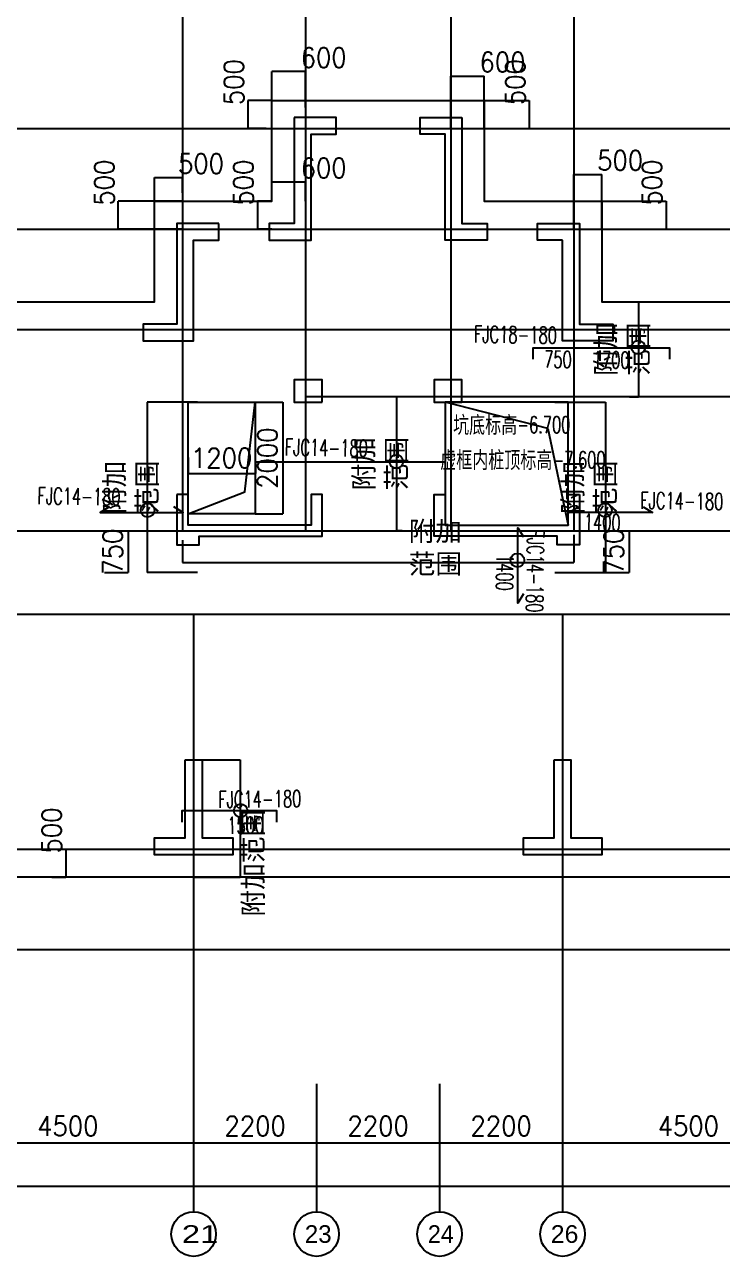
# Model space of a CAD drawing. Extents: x 628064 to 742735, y -407363 to -122417.
# Drawn here: x 705451 to 717932, y -302535 to -280482 of the extents above; entities that cross this region are included whole.
import ezdxf
from ezdxf.enums import TextEntityAlignment as Align

# ---------------------------------------------------------------- set-up
doc = ezdxf.new("R2010")
doc.units = 0
doc.header["$LTSCALE"] = 100
for name, color, linetype in [('AXIS', 3, 'Continuous'), ('COLU', 255, 'Continuous'), ('DIM', 3, 'Continuous'), ('dim-wall', 7, 'Continuous'), ('dote', 253, 'Continuous'), ('JSK', 4, 'Continuous'), ('TEXT', 2, 'Continuous'), ('WALL', 255, 'Continuous'), ('Z-CT', 2, 'Continuous'), ('支座钢筋标注', 173, 'Continuous'), ('板底钢筋', 24, 'Continuous'), ('楼板负筋钢筋', 1, 'Continuous')]:
    doc.layers.add(name, color=color, linetype=linetype)
doc.styles.add('hztxt', font='hztxt')
doc.styles.get("Standard").update_dxf_attribs({"font": 'standard'})
doc.dimstyles.get("Standard").update_dxf_attribs({"dimtxt": 351, "dimasz": 0.18, "dimexe": 0.18, "dimexo": 0.0625, "dimgap": 0.09, "dimtad": 0, "dimtoh": 1, "dimdec": 0, "dimzin": 0, "dimdsep": 46, "dimcen": 0.09, "dimadec": 0, "dimazin": 0, "dimtfac": 1, "dimtdec": 4, "dimtofl": 0, "dimtmove": 0, "dimatfit": 3, "dimfxl": 250, "dimtolj": 1, "dimtzin": 0, "dimarcsym": 0})

# ---------------------------------------------------------------- blocks, each defined once
blk = doc.blocks.new('_AXISO')
blk.add_circle((0, 0), 0.5)
blk = doc.blocks.new('*D237')
at = {"layer": 'AXIS', "color": 0, "linetype": 'ByBlock', "lineweight": -2}
for p, q in [((674274.0329612452, -299443.3729349024), (674274.0329612452, -301278.3993927557)), ((724074.0329612474, -299443.3729349024), (724074.0329612474, -301278.3993927557)), ((674274.0329612452, -301278.2193927557), (724074.0329612474, -301278.2193927557))]:
    blk.add_line(p, q, dxfattribs=at)
for points in [[(674274.0329612452, -301278.2193927557), (674274.2129612452, -301278.1894202604), (674274.2129612452, -301278.249365251)], [(724074.0329612474, -301278.2193927557), (724073.8529612473, -301278.249365251), (724073.8529612473, -301278.1894202604)]]:
    blk.add_solid(points, dxfattribs=at)
at = {"layer": 'AXIS', "color": 0, "linetype": 'Continuous', "lineweight": -2, "insert": (699174.0329612463, -300978.2193927557), "char_height": 351, "width": 1168.050000000001, "attachment_point": 5}
blk.add_mtext('49800', dxfattribs=at)
blk = doc.blocks.new('*D327')
at = {"layer": 'AXIS', "color": 0, "linetype": 'ByBlock', "lineweight": -2}
for p, q in [((715074.0329612466, -299443.3729349031), (715074.0329612466, -300503.3204826736)), ((719574.0329612518, -299443.3729349024), (719574.0329612518, -300503.3204826736)), ((715074.0329612466, -300503.1404826736), (719574.0329612518, -300503.1404826736))]:
    blk.add_line(p, q, dxfattribs=at)
for points in [[(715074.0329612466, -300503.1404826736), (715074.2129612466, -300503.1105101783), (715074.2129612466, -300503.1704551689)], [(719574.0329612518, -300503.1404826736), (719573.8529612517, -300503.1704551689), (719573.8529612517, -300503.1105101783)]]:
    blk.add_solid(points, dxfattribs=at)
at = {"layer": 'AXIS', "color": 0, "linetype": 'Continuous', "lineweight": -2, "insert": (717324.0329612494, -300203.1404826736), "char_height": 351, "width": 924.2999999999987, "attachment_point": 5}
blk.add_mtext('4500', dxfattribs=at)
blk = doc.blocks.new('*D28')
at = {"layer": 'AXIS', "color": 0, "linetype": 'ByBlock', "lineweight": -2}
for p, q in [((712874.032961243, -299443.3729349024), (712874.032961243, -300503.3204826736)), ((715074.0329612466, -299443.3729349031), (715074.0329612466, -300503.3204826736)), ((712874.032961243, -300503.1404826736), (715074.0329612466, -300503.1404826736))]:
    blk.add_line(p, q, dxfattribs=at)
for points in [[(712874.032961243, -300503.1404826736), (712874.212961243, -300503.1105101783), (712874.212961243, -300503.1704551689)], [(715074.0329612466, -300503.1404826736), (715073.8529612465, -300503.1704551689), (715073.8529612465, -300503.1105101783)]]:
    blk.add_solid(points, dxfattribs=at)
at = {"layer": 'AXIS', "color": 0, "linetype": 'Continuous', "lineweight": -2, "insert": (713974.0329612448, -300203.1404826736), "char_height": 351, "width": 912.5999999999997, "attachment_point": 5}
blk.add_mtext('2200', dxfattribs=at)
blk = doc.blocks.new('*D257')
at = {"layer": 'AXIS', "color": 0, "linetype": 'ByBlock', "lineweight": -2}
for p, q in [((710674.0329612453, -299443.3729349024), (710674.0329612453, -300503.3204826736)), ((712874.032961243, -299443.3729349024), (712874.032961243, -300503.3204826736)), ((710674.0329612453, -300503.1404826736), (712874.032961243, -300503.1404826736))]:
    blk.add_line(p, q, dxfattribs=at)
for points in [[(710674.0329612453, -300503.1404826736), (710674.2129612453, -300503.1105101783), (710674.2129612453, -300503.1704551689)], [(712874.032961243, -300503.1404826736), (712873.8529612429, -300503.1704551689), (712873.8529612429, -300503.1105101783)]]:
    blk.add_solid(points, dxfattribs=at)
at = {"layer": 'AXIS', "color": 0, "linetype": 'Continuous', "lineweight": -2, "insert": (711774.0329612441, -300203.1404826736), "char_height": 351, "width": 912.5999999999997, "attachment_point": 5}
blk.add_mtext('2200', dxfattribs=at)
blk = doc.blocks.new('*D293')
at = {"layer": 'AXIS', "color": 0, "linetype": 'ByBlock', "lineweight": -2}
for p, q in [((708474.0329612402, -299443.3729349029), (708474.0329612402, -300503.3204826736)), ((710674.0329612453, -299443.3729349024), (710674.0329612453, -300503.3204826736)), ((708474.0329612402, -300503.1404826736), (710674.0329612453, -300503.1404826736))]:
    blk.add_line(p, q, dxfattribs=at)
for points in [[(708474.0329612402, -300503.1404826736), (708474.2129612402, -300503.1105101783), (708474.2129612402, -300503.1704551689)], [(710674.0329612453, -300503.1404826736), (710673.8529612452, -300503.1704551689), (710673.8529612452, -300503.1105101783)]]:
    blk.add_solid(points, dxfattribs=at)
at = {"layer": 'AXIS', "color": 0, "linetype": 'Continuous', "lineweight": -2, "insert": (709574.0329612427, -300203.1404826736), "char_height": 351, "width": 912.5999999999997, "attachment_point": 5}
blk.add_mtext('2200', dxfattribs=at)
blk = doc.blocks.new('*D228')
at = {"layer": 'AXIS', "color": 0, "linetype": 'ByBlock', "lineweight": -2}
for p, q in [((703974.0329612349, -299443.3729349024), (703974.0329612349, -300503.3204826736)), ((708474.0329612402, -299443.3729349029), (708474.0329612402, -300503.3204826736)), ((703974.0329612349, -300503.1404826736), (708474.0329612402, -300503.1404826736))]:
    blk.add_line(p, q, dxfattribs=at)
for points in [[(703974.0329612349, -300503.1404826736), (703974.212961235, -300503.1105101783), (703974.212961235, -300503.1704551689)], [(708474.0329612402, -300503.1404826736), (708473.8529612401, -300503.1704551689), (708473.8529612401, -300503.1105101783)]]:
    blk.add_solid(points, dxfattribs=at)
at = {"layer": 'AXIS', "color": 0, "linetype": 'Continuous', "lineweight": -2, "insert": (706224.0329612376, -300203.1404826736), "char_height": 351, "width": 924.2999999999987, "attachment_point": 5}
blk.add_mtext('4500', dxfattribs=at)
blk = doc.blocks.new('*D158')
at = {"layer": 'dim-wall', "color": 0, "linetype": 'ByBlock', "lineweight": -2}
for p, q in [((708376.0329113343, -288230.7051999989), (708375.8064336884, -288516.702855948)), ((709576.0329113117, -288330.8695955049), (709575.8849999354, -288517.653181809)), ((708375.8065762279, -288516.5228560044), (709575.8851424749, -288517.4731818654))]:
    blk.add_line(p, q, dxfattribs=at)
for points in [[(708375.8065762279, -288516.5228560044), (708375.9865999062, -288516.493026058), (708375.9865524366, -288516.5529710299)], [(709575.8851424749, -288517.4731818654), (709575.7051187966, -288517.5030118119), (709575.7051662662, -288517.4430668399)]]:
    blk.add_solid(points, dxfattribs=at)
at = {"layer": 'dim-wall', "color": 0, "linetype": 'Continuous', "lineweight": -2, "insert": (708976.0640239783, -288241.4981053157), "char_height": 351, "width": 807.299999999999, "attachment_point": 5, "rotation": 359.9546282625598}
blk.add_mtext('1200', dxfattribs=at)
blk = doc.blocks.new('*D53')
at = {"layer": 'dim-wall', "color": 0, "linetype": 'ByBlock', "lineweight": -2}
for p, q in [((709576.0954610193, -287243.3105121686), (710071.0887235774, -287243.7024905294)), ((710070.9087236339, -287243.7023479899), (710069.3249521175, -289243.7010938235)), ((709576.0954605882, -289243.3105121687), (710069.5049520611, -289243.701236363))]:
    blk.add_line(p, q, dxfattribs=at)
for points in [[(710070.9087236339, -287243.7023479899), (710070.9385535803, -287243.8823716682), (710070.8786086084, -287243.8823241987)], [(710069.3249521175, -289243.7010938235), (710069.295122171, -289243.5210701452), (710069.355067143, -289243.5211176148)]]:
    blk.add_solid(points, dxfattribs=at)
at = {"layer": 'dim-wall', "color": 0, "linetype": 'Continuous', "lineweight": -2, "insert": (709794.6169242566, -288243.4835563119), "char_height": 351, "width": 912.5999999999997, "attachment_point": 5, "rotation": 89.95462826923254}
blk.add_mtext('2000', dxfattribs=at)
blk = doc.blocks.new('*D282')
at = {"layer": 'dim-wall', "color": 0, "linetype": 'ByBlock', "lineweight": -2}
for p, q in [((708274.032114858, -289713.9385141501), (708274.032114858, -290113.5958657567)), ((715274.0330685324, -289619.7720922894), (715274.0330685324, -290113.5958657567)), ((708274.032114858, -290113.4158657567), (715274.0330685324, -290113.4158657567))]:
    blk.add_line(p, q, dxfattribs=at)
for points in [[(708274.032114858, -290113.4158657567), (708274.2121148581, -290113.3858932614), (708274.2121148581, -290113.445838252)], [(715274.0330685324, -290113.4158657567), (715273.8530685323, -290113.445838252), (715273.8530685323, -290113.3858932614)]]:
    blk.add_solid(points, dxfattribs=at)
at = {"layer": 'dim-wall', "color": 0, "linetype": 'Continuous', "lineweight": -2, "insert": (712798.6055463207, -289863.415865757), "char_height": 351, "width": 983.970000000002, "attachment_point": 5}
blk.add_mtext('附加范围', dxfattribs=at)
blk = doc.blocks.new('*D317')
at = {"layer": 'dim-wall', "color": 0, "linetype": 'ByBlock', "lineweight": -2}
for p, q in [((714938.2015983515, -287243.3105531529), (715841.0985931834, -287243.3105531529)), ((715840.9185931834, -287243.3105531529), (715840.9185931834, -290293.3102203048)), ((714938.2015983517, -290293.3102203048), (715841.0985931834, -290293.3102203048))]:
    blk.add_line(p, q, dxfattribs=at)
for points in [[(715840.9185931834, -287243.3105531529), (715840.9485656788, -287243.4905531529), (715840.888620688, -287243.4905531529)], [(715840.9185931834, -290293.3102203048), (715840.888620688, -290293.1302203048), (715840.9485656788, -290293.1302203048)]]:
    blk.add_solid(points, dxfattribs=at)
at = {"layer": 'dim-wall', "color": 0, "linetype": 'Continuous', "lineweight": -2, "insert": (715565.4185931834, -288768.3103867288), "char_height": 351, "width": 983.970000000002, "attachment_point": 5, "rotation": 90}
blk.add_mtext('附加范围', dxfattribs=at)
blk = doc.blocks.new('*D153')
at = {"layer": 'dim-wall', "color": 0, "linetype": 'ByBlock', "lineweight": -2}
for p, q in [((712323.9707592671, -287143.3104348813), (712104.4640342209, -287143.3104348813)), ((712104.644034221, -287143.3104348813), (712104.644034221, -289543.3104348845)), ((712204.581534221, -289543.3104348845), (712104.4640342209, -289543.3104348845))]:
    blk.add_line(p, q, dxfattribs=at)
for points in [[(712104.644034221, -287143.3104348813), (712104.6740067163, -287143.4904348813), (712104.6140617256, -287143.4904348813)], [(712104.644034221, -289543.3104348845), (712104.6140617256, -289543.1304348845), (712104.6740067163, -289543.1304348845)]]:
    blk.add_solid(points, dxfattribs=at)
at = {"layer": 'dim-wall', "color": 0, "linetype": 'Continuous', "lineweight": -2, "insert": (711829.1440342211, -288343.3104348828), "char_height": 351, "width": 983.970000000002, "attachment_point": 5, "rotation": 90}
blk.add_mtext('附加范围', dxfattribs=at)
blk = doc.blocks.new('*D191')
at = {"layer": 'dim-wall', "color": 0, "linetype": 'ByBlock', "lineweight": -2}
for p, q in [((716293.095621938, -285443.3104348815), (716431.2803274005, -285443.3104348815)), ((716431.1003274005, -285443.3104348815), (716431.1003274005, -287143.3104348813)), ((716271.0953091328, -287143.3104348813), (716431.2803274005, -287143.3104348813))]:
    blk.add_line(p, q, dxfattribs=at)
for points in [[(716431.1003274005, -285443.3104348815), (716431.1302998959, -285443.4904348815), (716431.0703549051, -285443.4904348815)], [(716431.1003274005, -287143.3104348813), (716431.0703549051, -287143.1304348813), (716431.1302998959, -287143.1304348813)]]:
    blk.add_solid(points, dxfattribs=at)
at = {"layer": 'dim-wall', "color": 0, "linetype": 'Continuous', "lineweight": -2, "insert": (716155.6003274006, -286293.3104348813), "char_height": 351, "width": 983.970000000002, "attachment_point": 5, "rotation": 90}
blk.add_mtext('附加范围', dxfattribs=at)
blk = doc.blocks.new('*D250')
at = {"layer": 'dim-wall', "color": 0, "linetype": 'ByBlock', "lineweight": -2}
for p, q in [((708474.0953777977, -293643.3101249376), (709307.9817133199, -293643.3101249376)), ((709307.8017133198, -293643.3101249376), (709307.8017133198, -295743.3105064073)), ((708474.0953777977, -295743.3105064073), (709307.9817133199, -295743.3105064073))]:
    blk.add_line(p, q, dxfattribs=at)
for points in [[(709307.8017133198, -293643.3101249376), (709307.8316858152, -293643.4901249376), (709307.7717408244, -293643.4901249376)], [(709307.8017133198, -295743.3105064073), (709307.7717408244, -295743.1305064073), (709307.8316858152, -295743.1305064073)]]:
    blk.add_solid(points, dxfattribs=at)
at = {"layer": 'dim-wall', "color": 0, "linetype": 'Continuous', "lineweight": -2, "insert": (709556.448296553, -295495.2675910652), "char_height": 351, "width": 1906.320000000002, "attachment_point": 5, "rotation": 90}
blk.add_mtext('\\A1;附加范围', dxfattribs=at)
blk = doc.blocks.new('*D175')
at = {"layer": 'dim-wall', "color": 0, "linetype": 'ByBlock', "lineweight": -2}
for p, q in [((715840.9810931834, -289543.3104348843), (716263.7176686934, -289543.3104348843)), ((716263.5376686933, -289543.3104348843), (716263.5376686933, -290293.3102203048)), ((715840.9810931834, -290293.3102203048), (716263.7176686934, -290293.3102203048))]:
    blk.add_line(p, q, dxfattribs=at)
for points in [[(716263.5376686933, -289543.3104348843), (716263.5676411887, -289543.4904348843), (716263.507696198, -289543.4904348843)], [(716263.5376686933, -290293.3102203048), (716263.507696198, -290293.1302203048), (716263.5676411887, -290293.1302203048)]]:
    blk.add_solid(points, dxfattribs=at)
at = {"layer": 'dim-wall', "color": 0, "linetype": 'Continuous', "lineweight": -2, "insert": (715988.0376686933, -289918.3103275944), "char_height": 351, "width": 663.0000000000007, "attachment_point": 5, "rotation": 90}
blk.add_mtext('750', dxfattribs=at)
blk = doc.blocks.new('*D50')
at = {"layer": 'dim-wall', "color": 0, "linetype": 'ByBlock', "lineweight": -2}
for p, q in [((708545.5496582871, -287243.3105531532), (707642.6526634555, -287243.3105531532)), ((707642.8326634555, -287243.3105531532), (707642.8326634555, -290293.310220305)), ((708545.5496582872, -290293.310220305), (707642.6526634555, -290293.310220305))]:
    blk.add_line(p, q, dxfattribs=at)
for points in [[(707642.8326634555, -287243.3105531532), (707642.8626359509, -287243.4905531532), (707642.8026909601, -287243.4905531532)], [(707642.8326634555, -290293.310220305), (707642.8026909601, -290293.130220305), (707642.8626359509, -290293.130220305)]]:
    blk.add_solid(points, dxfattribs=at)
at = {"layer": 'dim-wall', "color": 0, "linetype": 'Continuous', "lineweight": -2, "insert": (707367.3326634557, -288768.310386729), "char_height": 351, "width": 983.970000000002, "attachment_point": 5, "rotation": 90}
blk.add_mtext('附加范围', dxfattribs=at)
blk = doc.blocks.new('*D61')
at = {"layer": 'dim-wall', "color": 0, "linetype": 'ByBlock', "lineweight": -2}
for p, q in [((706878.8904025451, -289543.3104348845), (707301.6269780551, -289543.3104348845)), ((707301.446978055, -289543.3104348845), (707301.446978055, -290293.310220305)), ((706878.8904025452, -290293.310220305), (707301.6269780551, -290293.310220305))]:
    blk.add_line(p, q, dxfattribs=at)
for points in [[(707301.446978055, -289543.3104348845), (707301.4769505505, -289543.4904348845), (707301.4170055597, -289543.4904348845)], [(707301.446978055, -290293.310220305), (707301.4170055597, -290293.130220305), (707301.4769505505, -290293.130220305)]]:
    blk.add_solid(points, dxfattribs=at)
at = {"layer": 'dim-wall', "color": 0, "linetype": 'Continuous', "lineweight": -2, "insert": (707025.946978055, -289918.3103275947), "char_height": 351, "width": 663.0000000000007, "attachment_point": 5, "rotation": 90}
blk.add_mtext('750', dxfattribs=at)
blk = doc.blocks.new('*D309')
at = {"layer": 'DIM', "color": 0, "linetype": 'ByBlock', "lineweight": -2}
for p, q in [((705938.7379316108, -295243.3104348882), (706185.7859793932, -295243.3104348882)), ((706185.6059793931, -295243.3104348882), (706185.6059793931, -295743.3104348883)), ((705938.7379316108, -295743.3104348883), (706185.7859793932, -295743.3104348883))]:
    blk.add_line(p, q, dxfattribs=at)
for points in [[(706185.6059793931, -295243.3104348882), (706185.6359518885, -295243.4904348882), (706185.5760068977, -295243.4904348882)], [(706185.6059793931, -295743.3104348883), (706185.5760068977, -295743.1304348883), (706185.6359518885, -295743.1304348883)]]:
    blk.add_solid(points, dxfattribs=at)
at = {"layer": 'DIM', "color": 0, "linetype": 'Continuous', "lineweight": -2, "insert": (705935.6059793931, -294911.7204348881), "char_height": 351, "width": 663.0000000000007, "attachment_point": 5, "rotation": 90}
blk.add_mtext('500', dxfattribs=at)
blk = doc.blocks.new('*D25')
at = {"layer": 'DIM', "color": 0, "linetype": 'ByBlock', "lineweight": -2}
for p, q in [((715274.0329612434, -284143.2479348885), (715274.0329612434, -283163.2754804237)), ((715274.0329612434, -283163.4554804237), (715774.0329612436, -283163.4554804237)), ((715774.0329612436, -284143.2479348885), (715774.0329612436, -283163.2754804237))]:
    blk.add_line(p, q, dxfattribs=at)
for points in [[(715274.0329612434, -283163.4554804237), (715274.2129612435, -283163.4255079284), (715274.2129612435, -283163.485452919)], [(715774.0329612436, -283163.4554804237), (715773.8529612436, -283163.485452919), (715773.8529612436, -283163.4255079284)]]:
    blk.add_solid(points, dxfattribs=at)
at = {"layer": 'DIM', "color": 0, "linetype": 'Continuous', "lineweight": -2, "insert": (716105.6229612437, -282913.4554804237), "char_height": 351, "width": 663.0000000000007, "attachment_point": 5}
blk.add_mtext('500', dxfattribs=at)
blk = doc.blocks.new('*D224')
at = {"layer": 'DIM', "color": 0, "linetype": 'ByBlock', "lineweight": -2}
for p, q in [((715774.0954612436, -283643.3104348884), (716924.6571304864, -283643.3104348884)), ((716924.4771304864, -283643.3104348884), (716924.4771304864, -284143.3104348885)), ((715774.0954612436, -284143.3104348885), (716924.6571304864, -284143.3104348885))]:
    blk.add_line(p, q, dxfattribs=at)
for points in [[(716924.4771304864, -283643.3104348884), (716924.5071029818, -283643.4904348884), (716924.447157991, -283643.4904348884)], [(716924.4771304864, -284143.3104348885), (716924.447157991, -284143.1304348885), (716924.5071029818, -284143.1304348885)]]:
    blk.add_solid(points, dxfattribs=at)
at = {"layer": 'DIM', "color": 0, "linetype": 'Continuous', "lineweight": -2, "insert": (716674.4771304866, -283311.7204348883), "char_height": 351, "width": 663.0000000000007, "attachment_point": 5, "rotation": 90}
blk.add_mtext('500', dxfattribs=at)
blk = doc.blocks.new('*D111')
at = {"layer": 'DIM', "color": 0, "linetype": 'ByBlock', "lineweight": -2}
for p, q in [((713074.032961243, -282343.2479349144), (713074.032961243, -281403.290786143)), ((713074.032961243, -281403.470786143), (713674.032961243, -281403.470786143)), ((713674.032961243, -282343.2479349144), (713674.032961243, -281403.290786143))]:
    blk.add_line(p, q, dxfattribs=at)
for points in [[(713074.032961243, -281403.470786143), (713074.212961243, -281403.4408136476), (713074.212961243, -281403.5007586383)], [(713674.032961243, -281403.470786143), (713673.8529612429, -281403.5007586383), (713673.8529612429, -281403.4408136476)]]:
    blk.add_solid(points, dxfattribs=at)
at = {"layer": 'DIM', "color": 0, "linetype": 'Continuous', "lineweight": -2, "insert": (713999.7729612429, -281153.470786143), "char_height": 351, "width": 651.2999999999993, "attachment_point": 5}
blk.add_mtext('600', dxfattribs=at)
blk = doc.blocks.new('*D319')
at = {"layer": 'DIM', "color": 0, "linetype": 'ByBlock', "lineweight": -2}
for p, q in [((713674.095461243, -281843.3104349143), (714478.4180448691, -281843.3104349143)), ((714478.238044869, -281843.3104349143), (714478.238044869, -282343.3104349144)), ((713674.095461243, -282343.3104349144), (714478.4180448691, -282343.3104349144))]:
    blk.add_line(p, q, dxfattribs=at)
for points in [[(714478.238044869, -281843.3104349143), (714478.2680173644, -281843.4904349143), (714478.2080723736, -281843.4904349143)], [(714478.238044869, -282343.3104349144), (714478.2080723736, -282343.1304349144), (714478.2680173644, -282343.1304349144)]]:
    blk.add_solid(points, dxfattribs=at)
at = {"layer": 'DIM', "color": 0, "linetype": 'Continuous', "lineweight": -2, "insert": (714228.2380448692, -281511.7204349141), "char_height": 351, "width": 663.0000000000007, "attachment_point": 5, "rotation": 90}
blk.add_mtext('500', dxfattribs=at)
blk = doc.blocks.new('*D42')
at = {"layer": 'DIM', "color": 0, "linetype": 'ByBlock', "lineweight": -2}
for p, q in [((709874.0329612453, -281963.6660574222), (709874.0329612453, -281322.0646780274)), ((710474.0329612454, -281322.2446780274), (709874.0329612453, -281322.2446780274)), ((710474.0329612454, -281963.6660574222), (710474.0329612454, -281322.0646780274))]:
    blk.add_line(p, q, dxfattribs=at)
for points in [[(709874.0329612453, -281322.2446780274), (709874.2129612453, -281322.2147055321), (709874.2129612453, -281322.2746505227)], [(710474.0329612454, -281322.2446780274), (710473.8529612453, -281322.2746505227), (710473.8529612453, -281322.2147055321)]]:
    blk.add_solid(points, dxfattribs=at)
at = {"layer": 'DIM', "color": 0, "linetype": 'Continuous', "lineweight": -2, "insert": (710799.7729612455, -281072.2446780274), "char_height": 351, "width": 651.2999999999993, "attachment_point": 5}
blk.add_mtext('600', dxfattribs=at)
blk = doc.blocks.new('*D247')
at = {"layer": 'DIM', "color": 0, "linetype": 'ByBlock', "lineweight": -2}
for p, q in [((709873.9704612453, -281843.3104349143), (709443.689213184, -281843.3104349143)), ((709443.8692131841, -281843.3104349143), (709443.8692131841, -282343.3104349144)), ((709770.4771758539, -282343.3104349144), (709443.689213184, -282343.3104349144))]:
    blk.add_line(p, q, dxfattribs=at)
for points in [[(709443.8692131841, -281843.3104349143), (709443.8991856795, -281843.4904349143), (709443.8392406887, -281843.4904349143)], [(709443.8692131841, -282343.3104349144), (709443.8392406887, -282343.1304349144), (709443.8991856795, -282343.1304349144)]]:
    blk.add_solid(points, dxfattribs=at)
at = {"layer": 'DIM', "color": 0, "linetype": 'Continuous', "lineweight": -2, "insert": (709193.8692131842, -281511.7204349141), "char_height": 351, "width": 663.0000000000007, "attachment_point": 5, "rotation": 90}
blk.add_mtext('500', dxfattribs=at)
blk = doc.blocks.new('*D259')
at = {"layer": 'DIM', "color": 0, "linetype": 'ByBlock', "lineweight": -2}
for p, q in [((708273.9704612445, -283643.3104348884), (707124.9028373158, -283643.3104348884)), ((707125.0828373159, -284143.3104348885), (707125.0828373159, -283643.3104348884)), ((708273.9704612445, -284143.3104348885), (707124.9028373158, -284143.3104348885))]:
    blk.add_line(p, q, dxfattribs=at)
for points in [[(707125.0828373159, -283643.3104348884), (707125.1128098113, -283643.4904348884), (707125.0528648205, -283643.4904348884)], [(707125.0828373159, -284143.3104348885), (707125.0528648205, -284143.1304348885), (707125.1128098113, -284143.1304348885)]]:
    blk.add_solid(points, dxfattribs=at)
at = {"layer": 'DIM', "color": 0, "linetype": 'Continuous', "lineweight": -2, "insert": (706875.0828373161, -283311.7204348883), "char_height": 351, "width": 663.0000000000007, "attachment_point": 5, "rotation": 90}
blk.add_mtext('500', dxfattribs=at)
blk = doc.blocks.new('*D128')
at = {"layer": 'DIM', "color": 0, "linetype": 'ByBlock', "lineweight": -2}
for p, q in [((707774.0329612446, -283643.2479348884), (707774.0329612446, -283221.7736113925)), ((707774.0329612446, -283221.9536113925), (708274.032961244, -283221.9536113925)), ((708274.032961244, -283494.4284084557), (708274.032961244, -283221.7736113925))]:
    blk.add_line(p, q, dxfattribs=at)
for points in [[(707774.0329612446, -283221.9536113925), (707774.2129612446, -283221.9236388972), (707774.2129612446, -283221.9835838879)], [(708274.032961244, -283221.9536113925), (708273.852961244, -283221.9835838879), (708273.852961244, -283221.9236388972)]]:
    blk.add_solid(points, dxfattribs=at)
at = {"layer": 'DIM', "color": 0, "linetype": 'Continuous', "lineweight": -2, "insert": (708605.622961244, -282971.9536113924), "char_height": 351, "width": 663.0000000000007, "attachment_point": 5}
blk.add_mtext('500', dxfattribs=at)
blk = doc.blocks.new('*D162')
at = {"layer": 'DIM', "color": 0, "linetype": 'ByBlock', "lineweight": -2}
for p, q in [((709874.0329612453, -283643.2479348883), (709874.0329612453, -283298.1010112041)), ((709874.0329612453, -283298.2810112041), (710474.0329612454, -283298.2810112041)), ((710474.0329612454, -283643.2479348883), (710474.0329612454, -283298.1010112041))]:
    blk.add_line(p, q, dxfattribs=at)
for points in [[(709874.0329612453, -283298.2810112041), (709874.2129612453, -283298.2510387088), (709874.2129612453, -283298.3109836995)], [(710474.0329612454, -283298.2810112041), (710473.8529612453, -283298.3109836995), (710473.8529612453, -283298.2510387088)]]:
    blk.add_solid(points, dxfattribs=at)
at = {"layer": 'DIM', "color": 0, "linetype": 'Continuous', "lineweight": -2, "insert": (710799.7729612455, -283048.2810112041), "char_height": 351, "width": 651.2999999999993, "attachment_point": 5}
blk.add_mtext('600', dxfattribs=at)
blk = doc.blocks.new('*D57')
at = {"layer": 'DIM', "color": 0, "linetype": 'ByBlock', "lineweight": -2}
for p, q in [((709873.9704612453, -283643.3104348883), (709615.2325768331, -283643.3104348883)), ((709615.4125768332, -283643.3104348883), (709615.4125768332, -284143.3104348885)), ((709873.9704612453, -284143.3104348885), (709615.2325768331, -284143.3104348885))]:
    blk.add_line(p, q, dxfattribs=at)
for points in [[(709615.4125768332, -283643.3104348883), (709615.4425493286, -283643.4904348883), (709615.3826043378, -283643.4904348883)], [(709615.4125768332, -284143.3104348885), (709615.3826043378, -284143.1304348885), (709615.4425493286, -284143.1304348885)]]:
    blk.add_solid(points, dxfattribs=at)
at = {"layer": 'DIM', "color": 0, "linetype": 'Continuous', "lineweight": -2, "insert": (709365.4125768332, -283311.720434888), "char_height": 351, "width": 663.0000000000007, "attachment_point": 5, "rotation": 90}
blk.add_mtext('500', dxfattribs=at)

msp = doc.modelspace()

# ---------------------------------------------------------------- linework, layer by layer
at = {"layer": 'AXIS'}
for p, q in [((708474.0329612402, -299443.3104349008), (708474.0329612402, -301735.2027405262)), ((710674.0329612453, -299443.3104349008), (710674.0329612453, -301735.2027405262)), ((712874.032961243, -299443.3104349008), (712874.032961243, -301735.2027405262)), ((715074.0329612466, -299443.3104349013), (715074.0329612466, -301735.2027405267))]:
    msp.add_line(p, q, dxfattribs=at)
at = {"layer": 'COLU'}
for points in [[(710774.032961245, -287243.3104441789), (710774.032961245, -286843.3104441789), (710274.032961245, -286843.3104441789), (710274.032961245, -287243.3104441789)], [(713274.032961245, -287243.3104441789), (713274.032961245, -286843.3104441789), (712774.032961245, -286843.3104441789), (712774.032961245, -287243.3104441789)]]:
    msp.add_lwpolyline(points, close=True, dxfattribs=at)
at = {"layer": 'dim-wall'}
for centre in [(716426.7900867648, -286260.2127396524), (712100.3337935853, -288304.6447675346), (707650.3090277635, -289177.1080003501), (715833.4422288752, -289177.1080003499), (714266.8658908299, -290072.2134550671), (709315.2780776279, -294556.1146444445)]:
    msp.add_circle(centre, 121.8344184453352, dxfattribs=at)
at = {"layer": 'dote'}
for p, q in [((708274.0329612416, -279342.3164999917), (708274.0329612476, -289543.3104348848)), ((710474.0329612453, -279342.3164999917), (710474.0329612456, -289543.3104348848)), ((713074.032961243, -279342.3164999917), (713074.032961243, -289543.3104348848)), ((715274.0329612453, -279342.3164999917), (715274.0329612413, -289543.3104348848)), ((671970.643900892, -282343.3104349144), (726174.0329612509, -282343.3104349144)), ((671970.643900892, -284143.3104348885), (726174.0329612509, -284143.3104348885)), ((671970.6439008914, -285943.310434882), (726174.0329612513, -285943.3104348817)), ((726174.0329612513, -287143.3104348817), (710474.0329612456, -287143.3104348817)), ((671970.6439008901, -289543.310434885), (726174.0329612528, -289543.3104348848)), ((726174.0329612519, -291043.3104349071), (671970.643900891, -291043.3104349071)), ((708474.0329612372, -291043.3104349071), (708474.0329612402, -299443.3104349029)), ((715074.0329612498, -291043.3104349071), (715074.0329612466, -299443.3104349029)), ((671970.6439008901, -295243.3104348882), (726174.0329612528, -295243.3104348882)), ((672270.6439008903, -297043.3104348883), (726174.0329612528, -297043.3104348883))]:
    msp.add_line(p, q, dxfattribs=at)
at = {"layer": 'JSK'}
for q in [(712976.0329612439, -287243.3104441789), (715176.0329612439, -289443.3104627097)]:
    msp.add_line((714810.2028008337, -287713.2393334435), q, dxfattribs=at)
for points in [[(708376.032960609, -289243.310462416), (708376.0329610398, -287243.3104624161), (709576.0329610396, -287243.3104626757), (709576.0329606078, -289243.3104626759)], [(715176.0329612439, -287243.3105531536), (712976.0329612439, -287243.3105531536), (712976.0329612439, -289443.3104627097), (715176.0329612439, -289443.3104627097)]]:
    msp.add_lwpolyline(points, close=True, dxfattribs=at)
at = {"layer": 'JSK', "linetype": 'Continuous'}
msp.add_lwpolyline([(708376.032960609, -289243.310462416), (709391.6246012136, -288847.8479858098), (709576.0329610389, -287243.3104626749)], dxfattribs=at)
at = {"layer": 'WALL'}
for points in [[(710274.032961245, -282143.3104349138), (710274.032961245, -284043.3104918628), (709824.032961245, -284043.3104918628), (709824.032961245, -284343.3103978233), (710574.032961245, -284343.3103978233), (710574.032961245, -282443.3104349139), (711024.032961245, -282443.3104349139), (711024.032961245, -282143.3104349138)], [(713274.0329616646, -282143.3104349138), (713274.0329616646, -284043.3104918628), (713724.0329616647, -284043.3104918628), (713724.0329616647, -284343.3103978233), (712974.0329616646, -284343.3103978233), (712974.0329616646, -282443.3104349139), (712524.0329616646, -282443.3104349139), (712524.0329616646, -282143.3104349138)], [(708924.032961245, -284043.3104918628), (708174.032961245, -284043.3104918628), (708174.032961245, -285843.3104441791), (707574.032961245, -285843.3104441791), (707574.032961245, -286143.3104441791), (708474.032961245, -286143.3104441791), (708474.032961245, -284343.3103978233), (708924.032961245, -284343.3103978233)], [(715074.0329871216, -284343.3103978233), (714624.0329612428, -284343.3103978233), (714624.0329612428, -284043.3104918626), (715374.0329871216, -284043.3104918626), (715374.0329871216, -285843.3104441789), (715974.0329871216, -285843.3104441789), (715974.0329871216, -286143.3104441789), (715074.0329871216, -286143.3104441789)], [(708174.032961244, -288893.3104627006), (708174.032961244, -289793.3104627006), (708574.0329612439, -289793.3104627006), (708574.0329612439, -289643.3104627006), (710774.0329612439, -289643.3104627003), (710774.0329612439, -288893.3104627006), (710574.0329612439, -288893.3104627006), (710574.0329612439, -289443.3104627006), (708374.0329612439, -289443.3104627006), (708374.0329612439, -288893.3104627006)], [(715376.0329612438, -288893.3104627006), (715376.0329612438, -289793.3104627006), (714976.032961244, -289793.3104627006), (714976.032961244, -289643.3104627006), (712776.0329612439, -289643.3104627003), (712776.0329612439, -288893.3104627006), (712976.0329612439, -288893.3104627006), (712976.0329612439, -289443.3104627006), (715176.0329612439, -289443.3104627006), (715176.0329612439, -288893.3104627006)], [(708324.032961238, -293643.3104812309), (708624.032961238, -293643.3104812309), (708624.032961238, -295043.3104812308), (709174.0329612377, -295043.3104812308), (709174.0329612377, -295343.3104812308), (708374.0329612378, -295343.3104812308), (707774.0329612378, -295343.3104812308), (707774.0329612378, -295043.3104812308), (708324.032961238, -295043.3104812308)], [(714924.0329612474, -293643.3104812309), (715224.0329612474, -293643.3104812309), (715224.0329612474, -295043.3104812308), (715774.0329612474, -295043.3104812308), (715774.0329612474, -295343.3104812308), (714974.0329612474, -295343.3104812308), (714374.0329612474, -295343.3104812308), (714374.0329612474, -295043.3104812308), (714924.0329612474, -295043.3104812308)]]:
    msp.add_lwpolyline(points, close=True, dxfattribs=at)
at = {"layer": 'Z-CT'}
msp.add_lwpolyline([(691174.0329612306, -285443.3104348819), (707774.032961245, -285443.3104348819), (707774.0329612446, -283643.3104348884), (709874.0329612453, -283643.3104348883), (709874.0329612453, -281843.3104349143), (713674.032961243, -281843.3104349143), (713674.032961243, -283643.3104348883), (715774.0329612436, -283643.3104348884), (715774.0329612432, -285443.3104348819), (724574.0329612473, -285443.3104348819), (724574.0329612473, -297543.3104348883), (719074.0329612525, -297543.3104348883), (719074.0329612532, -295743.3104348883), (704474.0329612338, -295743.3104348883)], dxfattribs=at)
at = {"layer": '板底钢筋'}
for points in [[(706970.1819614166, -289118.3104110394), (706803.5147861236, -289218.3104110399), (708288.8505555114, -289218.3104110396), (708122.1833802188, -289118.3104110394)], [(716513.5692952219, -289118.3104110389), (716680.236470515, -289218.3104110394), (715194.9007011274, -289218.3104110394), (715361.56787642, -289118.3104110392)], [(714374.3422551384, -290671.2686574142), (714274.342255138, -290837.9358327071), (714274.342255138, -289489.0065699892), (714374.3422551384, -289655.6737452817)]]:
    msp.add_lwpolyline(points, dxfattribs=at)
at = {"layer": '楼板负筋钢筋'}
for points in [[(716994.0328587239, -286472.3103118573), (716994.0328587239, -286272.3103118573), (714544.0475371841, -286272.3110155528), (714544.0475371841, -286472.3110155527)], [(712980.1853685449, -288516.7422499506), (712980.1853685449, -288316.7422499507), (709581.4261647899, -288316.7432261569), (709581.4261647899, -288516.743226157)], [(709965.0330532736, -294761.3103461898), (709965.0330532736, -294561.3103461898), (708260.420147576, -294561.310835796), (708260.420147576, -294761.3108357961)]]:
    msp.add_lwpolyline(points, dxfattribs=at)

# ---------------------------------------------------------------- block references
at = {"layer": 'AXIS'}
ref = msp.add_blockref('_AXISO', (708474.0329612402, -302135.2027405257), dxfattribs=dict(at, xscale=800, yscale=800))
ref.add_attrib('A', '21', (708263.5314146426, -302293.078900474), dxfattribs={"height": 315.7523198962622, "style": 'hztxt', "width": 1.386666666667099})
ref = msp.add_blockref('_AXISO', (710674.0329612453, -302135.2027405257), dxfattribs=dict(at, xscale=800, yscale=800))
ref.add_attrib('A', '23', (710463.5314146477, -302293.078900474), dxfattribs={"height": 315.7523198962622, "style": 'hztxt', "width": 1.019607843137573})
ref = msp.add_blockref('_AXISO', (712874.032961243, -302135.2027405257), dxfattribs=dict(at, xscale=800, yscale=800))
ref.add_attrib('A', '24', (712663.5314146454, -302293.078900474), dxfattribs={"height": 315.7523198962622, "style": 'hztxt', "width": 0.9904761904764999})
ref = msp.add_blockref('_AXISO', (715074.0329612466, -302135.2027405262), dxfattribs=dict(at, xscale=800, yscale=800))
ref.add_attrib('A', '26', (714863.5314146492, -302293.0789004745), dxfattribs={"height": 315.7523198962622, "style": 'hztxt', "width": 1.050505050505378})

# ---------------------------------------------------------------- texts
at = {"layer": 'TEXT', "width": 0.7}
msp.add_text('坑底标高-6.700', height=300, dxfattribs=at).set_placement((713116.2501847278, -287885.892285586), align=Align.BOTTOM_LEFT)
msp.add_text('虚框内桩顶标高-7.600', height=300, dxfattribs=at).set_placement((712886.1042905215, -288424.7651149364))
at = {"layer": '支座钢筋标注', "color": 47, "width": 0.7}
for s, rotation, p in [('FJC18-180', 359.1802937619548, (713487.275986555, -286173.9503915675)), ('750', 359.1802937619548, (714743.9628626378, -286622.4787938044)), ('1700', 359.1802937619548, (715614.5838693106, -286630.5605656627)), ('FJC14-180', 359.1802937619548, (710103.8319253987, -288197.2101412647)), ('FJC14-180', 359.1802937619548, (705680.5658132944, -289068.4290801484)), ('FJC14-180', 359.1802937619548, (716463.2842994314, -289150.7781142633)), ('1400', 359.1802937619548, (715454.0379800685, -289541.2430347527)), ('FJC14-180', 269.1802937685765, (714442.8823321724, -289519.8008938631)), ('1400', 269.1802937685765, (713894.7280731613, -289959.7072636542)), ('FJC14-180', 0.6967730823074292, (708917.4100175863, -294506.9199718567)), ('1500', 0.6967730823074292, (709078.9858350639, -294970.5362730377))]:
    msp.add_text(s, height=300, rotation=rotation, dxfattribs=at).set_placement(p)

# ---------------------------------------------------------------- dimensions: what is measured, and where the dimension line sits
at = {"layer": 'AXIS'}
for base, p1, p2, picture, middle in [((724074.0329612474, -301278.2193927557), (674274.0329612452, -299443.3104349024), (724074.0329612474, -299443.3104349024), '*D237', (699174.0329612463, -300978.2193927557)), ((708474.0329612402, -300503.1404826736), (703974.0329612349, -299443.3104349024), (708474.0329612402, -299443.3104349029), '*D228', (706224.0329612376, -300203.1404826736)), ((710674.0329612453, -300503.1404826736), (708474.0329612402, -299443.3104349029), (710674.0329612453, -299443.3104349024), '*D293', (709574.0329612427, -300203.1404826736)), ((712874.032961243, -300503.1404826736), (710674.0329612453, -299443.3104349024), (712874.032961243, -299443.3104349024), '*D257', (711774.0329612441, -300203.1404826736)), ((715074.0329612466, -300503.1404826736), (712874.032961243, -299443.3104349024), (715074.0329612466, -299443.3104349031), '*D28', (713974.0329612448, -300203.1404826736)), ((719574.0329612518, -300503.1404826736), (715074.0329612466, -299443.3104349031), (719574.0329612518, -299443.3104349024), '*D327', (717324.0329612494, -300203.1404826736))]:
    dim = msp.add_linear_dim(base=base, p1=p1, p2=p2, dimstyle='Standard', dxfattribs=at)
    dim.commit()
    dim.dimension.update_dxf_attribs({"geometry": picture, "text_midpoint": middle})
at = {"layer": 'DIM'}
for base, p1, p2, picture, middle in [((709874.0329612453, -281322.2446780274), (710474.0329612454, -281963.7285574222), (709874.0329612453, -281963.7285574222), '*D42', (710174.0329612454, -281072.2446780274)), ((713674.032961243, -281403.470786143), (713074.032961243, -282343.3104349144), (713674.032961243, -282343.3104349144), '*D111', (713374.032961243, -281153.470786143)), ((715774.0329612436, -283163.4554804237), (715274.0329612434, -284143.3104348885), (715774.0329612436, -284143.3104348885), '*D25', (715524.0329612436, -282913.4554804237)), ((708274.032961244, -283221.9536113925), (707774.0329612446, -283643.3104348884), (708274.032961244, -283494.4909084557), '*D128', (708024.0329612442, -282971.9536113924)), ((710474.0329612454, -283298.2810112041), (709874.0329612453, -283643.3104348883), (710474.0329612454, -283643.3104348883), '*D162', (710174.0329612454, -283048.2810112041))]:
    dim = msp.add_linear_dim(base=base, p1=p1, p2=p2, dimstyle='Standard', dxfattribs=at)
    dim.commit()
    dim.dimension.update_dxf_attribs({"geometry": picture, "text_midpoint": middle})
for base, p1, p2, picture, middle in [((709443.8692131841, -282343.3104349144), (709874.0329612453, -281843.3104349143), (709770.5396758539, -282343.3104349144), '*D247', (709193.8692131842, -282093.3104349142)), ((714478.238044869, -282343.3104349144), (713674.032961243, -281843.3104349143), (713674.032961243, -282343.3104349144), '*D319', (714228.2380448692, -282093.3104349142)), ((707125.0828373159, -283643.3104348884), (708274.0329612445, -284143.3104348885), (708274.0329612445, -283643.3104348884), '*D259', (706875.0828373161, -283893.3104348884)), ((709615.4125768332, -284143.3104348885), (709874.0329612453, -283643.3104348883), (709874.0329612453, -284143.3104348885), '*D57', (709365.4125768332, -283893.3104348882)), ((716924.4771304864, -284143.3104348885), (715774.0329612436, -283643.3104348884), (715774.0329612436, -284143.3104348885), '*D224', (716674.4771304866, -283893.3104348884)), ((706185.6059793931, -295743.3104348883), (705938.6754316108, -295243.3104348882), (705938.6754316108, -295743.3104348883), '*D309', (705935.6059793931, -295493.3104348882))]:
    dim = msp.add_linear_dim(base=base, p1=p1, p2=p2, angle=90, dimstyle='Standard', dxfattribs=at)
    dim.commit()
    dim.dimension.update_dxf_attribs({"geometry": picture, "text_midpoint": middle})
at = {"layer": 'dim-wall'}
for base, p1, p2, angle, text, picture, middle in [((716431.1003274005, -287143.3104348813), (716293.033121938, -285443.3104348815), (716271.0328091328, -287143.3104348813), 90, '\\A1;附加范围', '*D191', (716155.6003274006, -286293.3104348813)), ((707642.8326634555, -290293.310220305), (708545.6121582871, -287243.3105531532), (708545.6121582872, -290293.310220305), 90, '\\A1;附加范围', '*D50', (707367.3326634557, -288768.310386729)), ((712104.644034221, -289543.3104348845), (712324.0332592671, -287143.3104348813), (712204.644034221, -289543.3104348845), 90, '\\A1;附加范围', '*D153', (711829.1440342211, -288343.3104348828)), ((715840.9185931834, -290293.3102203048), (714938.1390983515, -287243.3105531529), (714938.1390983517, -290293.3102203048), 90, '\\A1;附加范围', '*D317', (715565.4185931834, -288768.3103867288)), ((715274.0330685324, -290113.4158657567), (708274.032114858, -289713.8760141501), (715274.0330685324, -289619.7095922894), 180, '附加范围', '*D282', (712798.6055463207, -289863.415865757)), ((709307.8017133198, -295743.3105064073), (708474.0328777977, -293643.3101249376), (708474.0328777977, -295743.3105064073), 90, '\\A1;\\A1;附加范围', '*D250', (709556.448296553, -295495.2675910652))]:
    dim = msp.add_linear_dim(base=base, p1=p1, p2=p2, angle=angle, text=text, dimstyle='Standard', dxfattribs=at)
    dim.commit()
    dim.dimension.update_dxf_attribs({"geometry": picture, "text_midpoint": middle})
for base, p1, p2, angle, picture, middle in [((710069.3249521175, -289243.7010938236), (709576.0329610389, -287243.3104626757), (709576.0329606078, -289243.3104626759), 89.9546282692311, '*D53', (709794.6169242566, -288243.4835563119)), ((709575.8851424749, -288517.4731818654), (708376.0329608272, -288230.6427000185), (709576.0329608046, -288330.8070955245), 179.954628262561, '*D158', (708976.0640239783, -288241.4981053157)), ((707301.446978055, -290293.310220305), (706878.8279025451, -289543.3104348845), (706878.8279025452, -290293.310220305), 90, '*D61', (707025.946978055, -289918.3103275947)), ((716263.5376686933, -290293.3102203048), (715840.9185931834, -289543.3104348843), (715840.9185931834, -290293.3102203048), 90, '*D175', (715988.0376686933, -289918.3103275944))]:
    dim = msp.add_linear_dim(base=base, p1=p1, p2=p2, angle=angle, dimstyle='Standard', dxfattribs=at)
    dim.commit()
    dim.dimension.update_dxf_attribs({"geometry": picture, "text_midpoint": middle})

doc.saveas('drawing.dxf')
